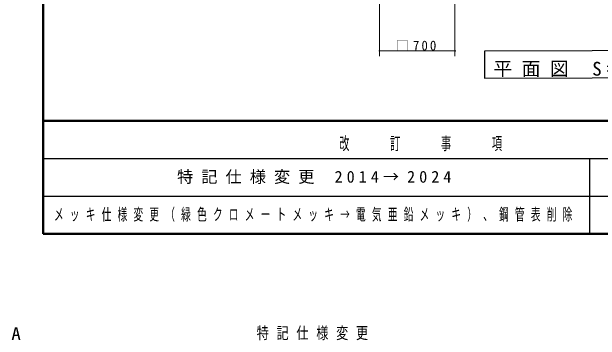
# Model space of a CAD drawing. Units: millimetres at full size; details may follow other scales. Extents: x -19540 to 51, y -990 to 13350.
# Drawn here: x -19540 to -14075, y -986 to 2063 of the extents above; entities that cross this region are included whole.
import ezdxf
from ezdxf.enums import TextEntityAlignment as Align

# ---------------------------------------------------------------- set-up
doc = ezdxf.new("R2010")
doc.units = ezdxf.units.MM
doc.layers.add('A3図枠', color=7, linetype='Continuous', lineweight=25)
doc.layers.add('補助', color=2, linetype='Continuous', lineweight=13)
doc.layers.add('図面プロファイル', color=7, linetype='Continuous')
doc.styles.add('ＭＳ ゴシック', font='')
doc.styles.get('ＭＳ ゴシック').set_extended_font_data('MS Gothic')

# ---------------------------------------------------------------- blocks, each defined once
blk = doc.blocks.new('dimension_origin')
at = {"color": 0, "linetype": 'Continuous', "lineweight": -2}
blk.add_circle((0, 0), 1.25, dxfattribs=at)

msp = doc.modelspace()

# ---------------------------------------------------------------- linework, layer by layer
at = {"layer": 'A3図枠', "lineweight": 50}
for p, q in [((-19250, 13350), (-19250, 0)), ((-19250, 1050), (0, 1050)), ((-19250, 0), (0, 0))]:
    msp.add_line(p, q, dxfattribs=at)
at = {"layer": 'A3図枠'}
for p, q in [((-19250, 700), (-12175, 700)), ((-14175, 700), (-14175, 0)), ((-19250, 350), (-12175, 350))]:
    msp.add_line(p, q, dxfattribs=at)
at = {"layer": '補助'}
for p, q in [((-16125, 2600), (-16125, 1650)), ((-15425, 2600), (-15425, 1650)), ((-15425, 1700), (-16125, 1700))]:
    msp.add_line(p, q, dxfattribs=at)
at = {"layer": '補助', "lineweight": 25}
msp.add_lwpolyline([(-15149.975, 1696.46), (-15149.975, 1446.46), (-13150.025, 1453.546), (-13150.025, 1703.546)], close=True, dxfattribs=at)

# ---------------------------------------------------------------- block references
at = {"layer": '補助', "xscale": 3.33, "yscale": 3.33}
msp.add_blockref('dimension_origin', (-16125, 1700), dxfattribs=at)
at = {"layer": '補助', "xscale": 3.33, "yscale": 3.33, "rotation": 180}
msp.add_blockref('dimension_origin', (-15425, 1700), dxfattribs=at)

# ---------------------------------------------------------------- texts
at = {"layer": 'A3図枠', "color": 4, "insert": (-15712.5, 768.333), "char_height": 117.3, "attachment_point": 8, "style": 'ＭＳ ゴシック'}
msp.add_mtext('\\T1.64;\\W0.6;改\u3000\u3000訂\u3000\u3000事\u3000\u3000項', dxfattribs=at)
at = {"layer": '図面プロファイル', "style": 'ＭＳ ゴシック', "width": 1.1}
msp.add_text('A', height=117.3, dxfattribs=at).set_placement((-19500, -925), align=Align.MIDDLE_CENTER)
at = {"layer": '図面プロファイル', "char_height": 110, "attachment_point": 5, "style": 'ＭＳ ゴシック'}
for s, insert in [('\\T1.5;特記仕様変更\\~2014→2024', (-16712.5, 525)), ('\\T1.64;\\W0.6;メッキ仕様変更（緑色クロメートメッキ→電気亜鉛メッキ）、鋼管表削除', (-16712.5, 175)), ('\\T1.64;\\W0.75;特記仕様変更', (-16712.5, -925))]:
    msp.add_mtext(s, dxfattribs=dict(at, insert=insert))
at = {"layer": '補助', "attachment_point": 8, "style": 'ＭＳ ゴシック'}
for s, insert, char_height in [('\\T1.33;\\W0.95;□700', (-15775, 1701), 91.64), ('\\T1.5;平面図\\~S=1／50', (-14149.975, 1454.793), 128.3)]:
    msp.add_mtext(s, dxfattribs=dict(at, insert=insert, char_height=char_height))

doc.saveas('drawing.dxf')
